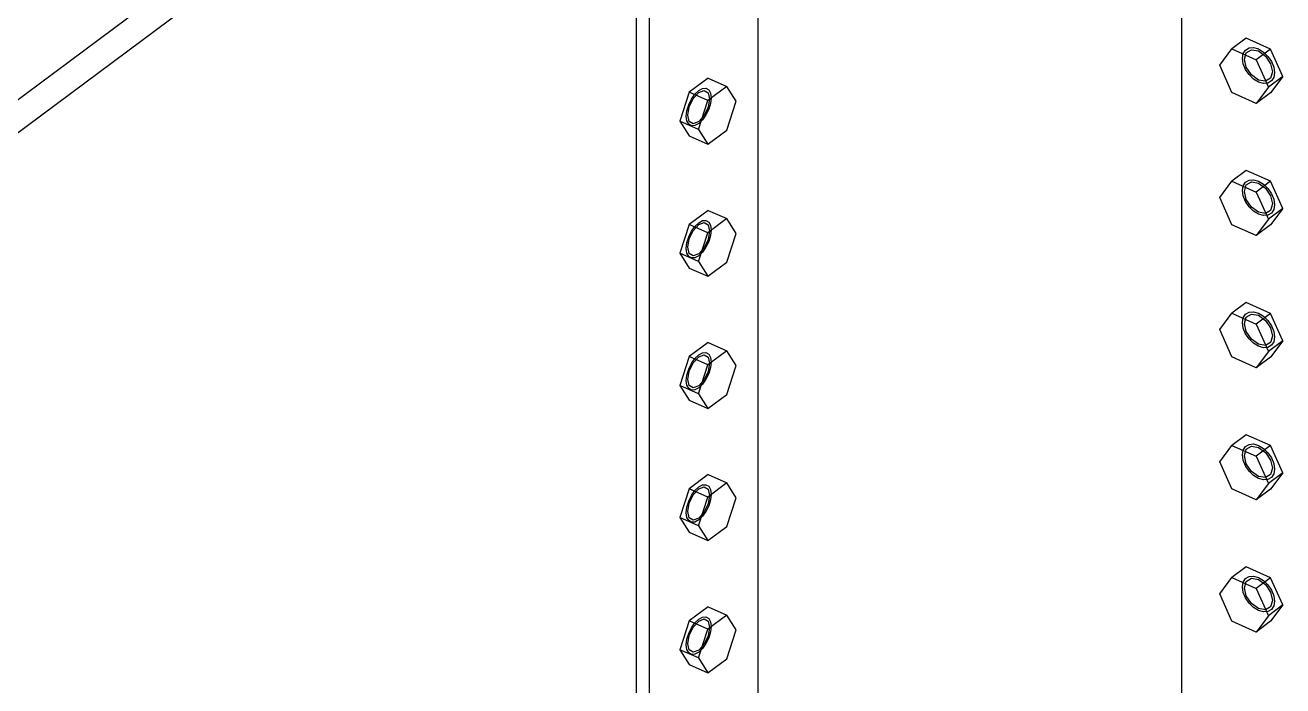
# Model space of a CAD drawing. Header units: millimetres. Extents: x 15962 to 71432, y 9666 to 72266.
# Drawn here: x 28339 to 29116, y 42979 to 43388 of the extents above; entities that cross this region are included whole.
import ezdxf

# ---------------------------------------------------------------- set-up
doc = ezdxf.new("R2010")
doc.units = ezdxf.units.MM
doc.header["$LTSCALE"] = 2

msp = doc.modelspace()

# ---------------------------------------------------------------- linework, layer by layer
at = {"color": 2, "linetype": 'Continuous'}
for p, q in [((29053.7941, 42938.9274), (29053.7941, 43706.8297)), ((28792.0144, 42919.4261), (28792.0144, 43629.6969)), ((28716.7636, 42872.7618), (28716.7636, 43584.5297)), ((28724.6705, 43589.2756), (28724.6705, 42869.2284)), ((27803.8306, 42925.7135), (28567.1073, 43494.7028)), ((27803.8306, 42946.1295), (28426.5345, 43410.328))]:
    msp.add_line(p, q, dxfattribs=at)
at = {"color": 7, "linetype": 'Continuous'}
for p, q in [((29077.2815, 43362.9026), (29084.8138, 43373.0112)), ((29093.7032, 43379.6373), (29084.8138, 43373.0112)), ((29084.8138, 43373.0112), (29099.8784, 43366.2792)), ((29091.8356, 43370.1517), (29093.2395, 43372.3701)), ((29093.2395, 43372.3701), (29095.4261, 43373.6513)), ((29108.7678, 43372.9053), (29093.7032, 43379.6373)), ((29093.7032, 43370.6543), (29096.8867, 43372.5196)), ((29095.4261, 43373.6513), (29098.1813, 43373.87)), ((29096.8867, 43372.5196), (29101.2355, 43371.7798)), ((29098.1813, 43373.87), (29101.2355, 43373.0047)), ((29108.7678, 43372.9053), (29099.8784, 43366.2792)), ((29101.2355, 43373.0047), (29104.2897, 43371.1403)), ((29116.3002, 43356.0647), (29108.7678, 43372.9053)), ((29091.3519, 43367.2135), (29091.8356, 43370.1517)), ((29091.8356, 43363.8428), (29091.3519, 43367.2135)), ((29092.5379, 43366.6834), (29093.7032, 43370.6543)), ((29093.7032, 43361.6712), (29092.5379, 43366.6834)), ((29099.8784, 43366.2792), (29107.4108, 43349.4386)), ((29101.2355, 43371.7798), (29105.5843, 43368.6329)), ((29104.2897, 43371.1403), (29107.045, 43368.4591)), ((29105.5843, 43368.6329), (29108.7678, 43363.9223)), ((29107.045, 43368.4591), (29109.2315, 43365.2236)), ((29109.2315, 43365.2236), (29110.6354, 43361.7506)), ((29084.8138, 43346.062), (29077.2815, 43362.9026)), ((29093.2395, 43360.3698), (29091.8356, 43363.8428)), ((29095.4261, 43357.1344), (29093.2395, 43360.3698)), ((29096.8867, 43356.9605), (29093.7032, 43361.6712)), ((29098.1813, 43354.4532), (29095.4261, 43357.1344)), ((29101.2355, 43353.8137), (29096.8867, 43356.9605)), ((29108.7678, 43363.9223), (29109.9331, 43358.91)), ((29109.9331, 43358.91), (29108.7678, 43354.9392)), ((29110.6354, 43361.7506), (29111.1191, 43358.38)), ((29111.1191, 43358.38), (29110.6354, 43355.4417)), ((28761.1134, 43354.9369), (28749.4491, 43346.2424)), ((28757.646, 43348.5862), (28759.7794, 43348.7264)), ((28759.7794, 43348.7264), (28761.4724, 43347.7301)), ((28772.5942, 43349.8064), (28760.9299, 43341.112)), ((28761.1134, 43354.9369), (28772.5942, 43349.8064)), ((28778.4263, 43340.6791), (28772.5942, 43349.8064)), ((29101.2355, 43352.5887), (29098.1813, 43354.4532)), ((29107.4108, 43349.4386), (29099.8784, 43339.33)), ((29105.5843, 43353.0738), (29101.2355, 43353.8137)), ((29104.2897, 43351.7235), (29101.2355, 43352.5887)), ((29107.045, 43351.9422), (29104.2897, 43351.7235)), ((29108.7678, 43354.9392), (29105.5843, 43353.0738)), ((29109.2315, 43353.2234), (29107.045, 43351.9422)), ((29116.3002, 43356.0647), (29107.4108, 43349.4386)), ((29116.3002, 43356.0647), (29108.7678, 43345.9561)), ((29110.6354, 43355.4417), (29109.2315, 43353.2234)), ((28749.4491, 43346.2424), (28743.6169, 43328.4206)), ((28749.09, 43338.5003), (28750.7831, 43342.0207)), ((28760.9299, 43341.112), (28749.4491, 43346.2424)), ((28749.4491, 43337.2594), (28751.914, 43342.3848)), ((28750.7831, 43342.0207), (28752.9164, 43345.0608)), ((28751.914, 43342.3848), (28755.2812, 43346.0981)), ((28752.9164, 43345.0608), (28755.2812, 43347.3231)), ((28755.0977, 43323.2901), (28760.9299, 43341.112)), ((28755.2812, 43347.3231), (28757.646, 43348.5862)), ((28755.2812, 43346.0981), (28758.6484, 43347.4045)), ((28758.6484, 43347.4045), (28761.1134, 43345.9539)), ((28761.1134, 43345.9539), (28762.0156, 43342.1349)), ((28762.0156, 43342.1349), (28761.1134, 43336.9708)), ((28761.4724, 43347.7301), (28762.5594, 43345.6946)), ((28762.5594, 43345.6946), (28762.9339, 43342.8194)), ((28762.9339, 43342.8194), (28762.5594, 43339.3857)), ((29099.8784, 43339.33), (29084.8138, 43346.062)), ((29108.7678, 43345.9561), (29099.8784, 43339.33)), ((28747.6285, 43331.4108), (28748.003, 43334.8444)), ((28748.003, 43334.8444), (28749.09, 43338.5003)), ((28748.5468, 43332.0953), (28749.4491, 43337.2594)), ((28761.1134, 43336.9708), (28758.6484, 43331.8454)), ((28761.4724, 43335.7298), (28759.7794, 43332.2095)), ((28762.5594, 43339.3857), (28761.4724, 43335.7298)), ((28772.5942, 43322.8573), (28778.4263, 43340.6791)), ((28755.0977, 43323.2901), (28743.6169, 43328.4206)), ((28743.6169, 43328.4206), (28749.4491, 43319.2933)), ((28748.003, 43328.5355), (28747.6285, 43331.4108)), ((28749.09, 43326.5001), (28748.003, 43328.5355)), ((28749.4491, 43328.2763), (28748.5468, 43332.0953)), ((28750.7831, 43325.5037), (28749.09, 43326.5001)), ((28751.914, 43326.8256), (28749.4491, 43328.2763)), ((28752.9164, 43325.644), (28750.7831, 43325.5037)), ((28755.2812, 43328.132), (28751.914, 43326.8256)), ((28755.2812, 43326.9071), (28752.9164, 43325.644)), ((28758.6484, 43331.8454), (28755.2812, 43328.132)), ((28757.646, 43329.1694), (28755.2812, 43326.9071)), ((28759.7794, 43332.2095), (28757.646, 43329.1694)), ((28749.4491, 43319.2933), (28760.9299, 43314.1628)), ((28755.0977, 43323.2901), (28760.9299, 43314.1628)), ((28760.9299, 43314.1628), (28772.5942, 43322.8573)), ((29093.7032, 43297.9732), (29084.8138, 43291.3471)), ((29108.7678, 43291.2412), (29093.7032, 43297.9732)), ((29077.2815, 43281.2385), (29084.8138, 43291.3471)), ((29084.8138, 43291.3471), (29099.8784, 43284.6151)), ((29091.3519, 43285.5493), (29091.8356, 43288.4876)), ((29091.8356, 43288.4876), (29093.2395, 43290.7059)), ((29092.5379, 43285.0193), (29093.7032, 43288.9901)), ((29093.2395, 43290.7059), (29095.4261, 43291.9871)), ((29093.7032, 43288.9901), (29096.8867, 43290.8555)), ((29095.4261, 43291.9871), (29098.1813, 43292.2058)), ((29096.8867, 43290.8555), (29101.2355, 43290.1156)), ((29098.1813, 43292.2058), (29101.2355, 43291.3406)), ((29108.7678, 43291.2412), (29099.8784, 43284.6151)), ((29101.2355, 43291.3406), (29104.2897, 43289.4761)), ((29101.2355, 43290.1156), (29105.5843, 43286.9688)), ((29104.2897, 43289.4761), (29107.045, 43286.7949)), ((29105.5843, 43286.9688), (29108.7678, 43282.2581)), ((29107.045, 43286.7949), (29109.2315, 43283.5595)), ((29116.3002, 43274.4006), (29108.7678, 43291.2412)), ((29084.8138, 43264.3979), (29077.2815, 43281.2385)), ((29091.8356, 43282.1787), (29091.3519, 43285.5493)), ((29093.2395, 43278.7057), (29091.8356, 43282.1787)), ((29093.7032, 43280.007), (29092.5379, 43285.0193)), ((29095.4261, 43275.4702), (29093.2395, 43278.7057)), ((29096.8867, 43275.2964), (29093.7032, 43280.007)), ((29099.8784, 43284.6151), (29107.4108, 43267.7745)), ((29108.7678, 43282.2581), (29109.9331, 43277.2458)), ((29109.2315, 43283.5595), (29110.6354, 43280.0865)), ((29110.6354, 43280.0865), (29111.1191, 43276.7158)), ((28761.1134, 43273.2728), (28749.4491, 43264.5783)), ((28761.1134, 43273.2728), (28772.5942, 43268.1423)), ((29098.1813, 43272.789), (29095.4261, 43275.4702)), ((29101.2355, 43272.1495), (29096.8867, 43275.2964)), ((29101.2355, 43270.9245), (29098.1813, 43272.789)), ((29105.5843, 43271.4097), (29101.2355, 43272.1495)), ((29104.2897, 43270.0593), (29101.2355, 43270.9245)), ((29108.7678, 43273.275), (29105.5843, 43271.4097)), ((29109.2315, 43271.5592), (29107.045, 43270.278)), ((29116.3002, 43274.4006), (29107.4108, 43267.7745)), ((29109.9331, 43277.2458), (29108.7678, 43273.275)), ((29116.3002, 43274.4006), (29108.7678, 43264.292)), ((29110.6354, 43273.7776), (29109.2315, 43271.5592)), ((29111.1191, 43276.7158), (29110.6354, 43273.7776)), ((28749.4491, 43264.5783), (28743.6169, 43246.7564)), ((28760.9299, 43259.4478), (28749.4491, 43264.5783)), ((28750.7831, 43260.3565), (28752.9164, 43263.3966)), ((28751.914, 43260.7206), (28755.2812, 43264.434)), ((28752.9164, 43263.3966), (28755.2812, 43265.6589)), ((28755.2812, 43265.6589), (28757.646, 43266.9221)), ((28755.2812, 43264.434), (28758.6484, 43265.7404)), ((28757.646, 43266.9221), (28759.7794, 43267.0623)), ((28758.6484, 43265.7404), (28761.1134, 43264.2897)), ((28759.7794, 43267.0623), (28761.4724, 43266.0659)), ((28772.5942, 43268.1423), (28760.9299, 43259.4478)), ((28761.1134, 43264.2897), (28762.0156, 43260.4707)), ((28761.4724, 43266.0659), (28762.5594, 43264.0305)), ((28762.5594, 43264.0305), (28762.9339, 43261.1552)), ((28778.4263, 43259.015), (28772.5942, 43268.1423)), ((29099.8784, 43257.6659), (29084.8138, 43264.3979)), ((29107.4108, 43267.7745), (29099.8784, 43257.6659)), ((29108.7678, 43264.292), (29099.8784, 43257.6659)), ((29107.045, 43270.278), (29104.2897, 43270.0593)), ((28748.003, 43253.1803), (28749.09, 43256.8362)), ((28748.5468, 43250.4312), (28749.4491, 43255.5952)), ((28749.09, 43256.8362), (28750.7831, 43260.3565)), ((28749.4491, 43255.5952), (28751.914, 43260.7206)), ((28755.0977, 43241.626), (28760.9299, 43259.4478)), ((28762.0156, 43260.4707), (28761.1134, 43255.3066)), ((28762.5594, 43257.7216), (28761.4724, 43254.0657)), ((28762.9339, 43261.1552), (28762.5594, 43257.7216)), ((28772.5942, 43241.1931), (28778.4263, 43259.015)), ((28747.6285, 43249.7466), (28748.003, 43253.1803)), ((28748.003, 43246.8714), (28747.6285, 43249.7466)), ((28749.4491, 43246.6122), (28748.5468, 43250.4312)), ((28758.6484, 43250.1813), (28755.2812, 43246.4679)), ((28759.7794, 43250.5454), (28757.646, 43247.5052)), ((28761.1134, 43255.3066), (28758.6484, 43250.1813)), ((28761.4724, 43254.0657), (28759.7794, 43250.5454)), ((28755.0977, 43241.626), (28743.6169, 43246.7564)), ((28743.6169, 43246.7564), (28749.4491, 43237.6291)), ((28749.09, 43244.8359), (28748.003, 43246.8714)), ((28750.7831, 43243.8396), (28749.09, 43244.8359)), ((28751.914, 43245.1615), (28749.4491, 43246.6122)), ((28752.9164, 43243.9798), (28750.7831, 43243.8396)), ((28755.2812, 43246.4679), (28751.914, 43245.1615)), ((28755.2812, 43245.2429), (28752.9164, 43243.9798)), ((28755.0977, 43241.626), (28760.9299, 43232.4986)), ((28757.646, 43247.5052), (28755.2812, 43245.2429)), ((28760.9299, 43232.4986), (28772.5942, 43241.1931)), ((28749.4491, 43237.6291), (28760.9299, 43232.4986)), ((29077.2815, 43199.5743), (29084.8138, 43209.6829)), ((29093.7032, 43216.309), (29084.8138, 43209.6829)), ((29084.8138, 43209.6829), (29099.8784, 43202.9509)), ((29091.8356, 43206.8234), (29093.2395, 43209.0417)), ((29093.2395, 43209.0417), (29095.4261, 43210.323)), ((29108.7678, 43209.577), (29093.7032, 43216.309)), ((29093.7032, 43207.3259), (29096.8867, 43209.1913)), ((29095.4261, 43210.323), (29098.1813, 43210.5417)), ((29096.8867, 43209.1913), (29101.2355, 43208.4515)), ((29098.1813, 43210.5417), (29101.2355, 43209.6764)), ((29108.7678, 43209.577), (29099.8784, 43202.9509)), ((29101.2355, 43209.6764), (29104.2897, 43207.812)), ((29116.3002, 43192.7364), (29108.7678, 43209.577)), ((29091.3519, 43203.8851), (29091.8356, 43206.8234)), ((29091.8356, 43200.5145), (29091.3519, 43203.8851)), ((29092.5379, 43203.3551), (29093.7032, 43207.3259)), ((29093.7032, 43198.3429), (29092.5379, 43203.3551)), ((29099.8784, 43202.9509), (29107.4108, 43186.1103)), ((29101.2355, 43208.4515), (29105.5843, 43205.3046)), ((29104.2897, 43207.812), (29107.045, 43205.1308)), ((29105.5843, 43205.3046), (29108.7678, 43200.5939)), ((29107.045, 43205.1308), (29109.2315, 43201.8953)), ((29109.2315, 43201.8953), (29110.6354, 43198.4223)), ((29084.8138, 43182.7337), (29077.2815, 43199.5743)), ((29093.2395, 43197.0415), (29091.8356, 43200.5145)), ((29095.4261, 43193.806), (29093.2395, 43197.0415)), ((29096.8867, 43193.6322), (29093.7032, 43198.3429)), ((29098.1813, 43191.1249), (29095.4261, 43193.806)), ((29101.2355, 43190.4854), (29096.8867, 43193.6322)), ((29108.7678, 43200.5939), (29109.9331, 43195.5817)), ((29109.9331, 43195.5817), (29108.7678, 43191.6109)), ((29110.6354, 43198.4223), (29111.1191, 43195.0517)), ((29111.1191, 43195.0517), (29110.6354, 43192.1134)), ((28761.1134, 43191.6086), (28749.4491, 43182.9141)), ((28772.5942, 43186.4781), (28760.9299, 43177.7836)), ((28761.1134, 43191.6086), (28772.5942, 43186.4781)), ((28778.4263, 43177.3508), (28772.5942, 43186.4781)), ((29101.2355, 43189.2604), (29098.1813, 43191.1249)), ((29107.4108, 43186.1103), (29099.8784, 43176.0017)), ((29105.5843, 43189.7455), (29101.2355, 43190.4854)), ((29104.2897, 43188.3952), (29101.2355, 43189.2604)), ((29107.045, 43188.6139), (29104.2897, 43188.3952)), ((29108.7678, 43191.6109), (29105.5843, 43189.7455)), ((29109.2315, 43189.8951), (29107.045, 43188.6139)), ((29116.3002, 43192.7364), (29107.4108, 43186.1103)), ((29116.3002, 43192.7364), (29108.7678, 43182.6278)), ((29110.6354, 43192.1134), (29109.2315, 43189.8951)), ((28749.4491, 43182.9141), (28743.6169, 43165.0923)), ((28749.09, 43175.172), (28750.7831, 43178.6923)), ((28760.9299, 43177.7836), (28749.4491, 43182.9141)), ((28749.4491, 43173.9311), (28751.914, 43179.0564)), ((28750.7831, 43178.6923), (28752.9164, 43181.7325)), ((28751.914, 43179.0564), (28755.2812, 43182.7698)), ((28752.9164, 43181.7325), (28755.2812, 43183.9948)), ((28755.0977, 43159.9618), (28760.9299, 43177.7836)), ((28755.2812, 43183.9948), (28757.646, 43185.2579)), ((28755.2812, 43182.7698), (28758.6484, 43184.0762)), ((28757.646, 43185.2579), (28759.7794, 43185.3981)), ((28758.6484, 43184.0762), (28761.1134, 43182.6256)), ((28759.7794, 43185.3981), (28761.4724, 43184.4018)), ((28761.1134, 43182.6256), (28762.0156, 43178.8065)), ((28762.0156, 43178.8065), (28761.1134, 43173.6425)), ((28761.4724, 43184.4018), (28762.5594, 43182.3663)), ((28762.5594, 43182.3663), (28762.9339, 43179.4911)), ((28762.9339, 43179.4911), (28762.5594, 43176.0574)), ((29099.8784, 43176.0017), (29084.8138, 43182.7337)), ((29108.7678, 43182.6278), (29099.8784, 43176.0017)), ((28747.6285, 43168.0825), (28748.003, 43171.5161)), ((28748.003, 43171.5161), (28749.09, 43175.172)), ((28748.5468, 43168.767), (28749.4491, 43173.9311)), ((28761.1134, 43173.6425), (28758.6484, 43168.5171)), ((28761.4724, 43172.4015), (28759.7794, 43168.8812)), ((28762.5594, 43176.0574), (28761.4724, 43172.4015)), ((28772.5942, 43159.529), (28778.4263, 43177.3508)), ((28755.0977, 43159.9618), (28743.6169, 43165.0923)), ((28743.6169, 43165.0923), (28749.4491, 43155.9649)), ((28748.003, 43165.2072), (28747.6285, 43168.0825)), ((28749.09, 43163.1718), (28748.003, 43165.2072)), ((28749.4491, 43164.948), (28748.5468, 43168.767)), ((28750.7831, 43162.1754), (28749.09, 43163.1718)), ((28751.914, 43163.4973), (28749.4491, 43164.948)), ((28752.9164, 43162.3157), (28750.7831, 43162.1754)), ((28755.2812, 43164.8037), (28751.914, 43163.4973)), ((28755.2812, 43163.5788), (28752.9164, 43162.3157)), ((28758.6484, 43168.5171), (28755.2812, 43164.8037)), ((28757.646, 43165.8411), (28755.2812, 43163.5788)), ((28759.7794, 43168.8812), (28757.646, 43165.8411)), ((28749.4491, 43155.9649), (28760.9299, 43150.8345)), ((28755.0977, 43159.9618), (28760.9299, 43150.8345)), ((28760.9299, 43150.8345), (28772.5942, 43159.529)), ((29093.7032, 43134.6448), (29084.8138, 43128.0187)), ((29108.7678, 43127.9128), (29093.7032, 43134.6448)), ((29077.2815, 43117.9102), (29084.8138, 43128.0187)), ((29084.8138, 43128.0187), (29099.8784, 43121.2867)), ((29091.3519, 43122.221), (29091.8356, 43125.1593)), ((29091.8356, 43125.1593), (29093.2395, 43127.3776)), ((29092.5379, 43121.691), (29093.7032, 43125.6618)), ((29093.2395, 43127.3776), (29095.4261, 43128.6588)), ((29093.7032, 43125.6618), (29096.8867, 43127.5272)), ((29095.4261, 43128.6588), (29098.1813, 43128.8775)), ((29096.8867, 43127.5272), (29101.2355, 43126.7873)), ((29098.1813, 43128.8775), (29101.2355, 43128.0123)), ((29108.7678, 43127.9128), (29099.8784, 43121.2867)), ((29101.2355, 43128.0123), (29104.2897, 43126.1478)), ((29101.2355, 43126.7873), (29105.5843, 43123.6405)), ((29104.2897, 43126.1478), (29107.045, 43123.4666)), ((29105.5843, 43123.6405), (29108.7678, 43118.9298)), ((29107.045, 43123.4666), (29109.2315, 43120.2312)), ((29116.3002, 43111.0723), (29108.7678, 43127.9128)), ((29084.8138, 43101.0696), (29077.2815, 43117.9102)), ((29091.8356, 43118.8504), (29091.3519, 43122.221)), ((29093.2395, 43115.3773), (29091.8356, 43118.8504)), ((29093.7032, 43116.6787), (29092.5379, 43121.691)), ((29096.8867, 43111.9681), (29093.7032, 43116.6787)), ((29099.8784, 43121.2867), (29107.4108, 43104.4462)), ((29108.7678, 43118.9298), (29109.9331, 43113.9175)), ((29109.2315, 43120.2312), (29110.6354, 43116.7582)), ((29110.6354, 43116.7582), (29111.1191, 43113.3875)), ((28761.1134, 43109.9445), (28749.4491, 43101.25)), ((28761.1134, 43109.9445), (28772.5942, 43104.814)), ((29095.4261, 43112.1419), (29093.2395, 43115.3773)), ((29098.1813, 43109.4607), (29095.4261, 43112.1419)), ((29101.2355, 43108.8212), (29096.8867, 43111.9681)), ((29101.2355, 43107.5962), (29098.1813, 43109.4607)), ((29105.5843, 43108.0813), (29101.2355, 43108.8212)), ((29108.7678, 43109.9467), (29105.5843, 43108.0813)), ((29109.2315, 43108.2309), (29107.045, 43106.9497)), ((29116.3002, 43111.0723), (29107.4108, 43104.4462)), ((29109.9331, 43113.9175), (29108.7678, 43109.9467)), ((29116.3002, 43111.0723), (29108.7678, 43100.9637)), ((29110.6354, 43110.4492), (29109.2315, 43108.2309)), ((29111.1191, 43113.3875), (29110.6354, 43110.4492)), ((28749.4491, 43101.25), (28743.6169, 43083.4281)), ((28760.9299, 43096.1195), (28749.4491, 43101.25)), ((28750.7831, 43097.0282), (28752.9164, 43100.0683)), ((28751.914, 43097.3923), (28755.2812, 43101.1057)), ((28752.9164, 43100.0683), (28755.2812, 43102.3306)), ((28755.2812, 43102.3306), (28757.646, 43103.5937)), ((28755.2812, 43101.1057), (28758.6484, 43102.4121)), ((28757.646, 43103.5937), (28759.7794, 43103.734)), ((28758.6484, 43102.4121), (28761.1134, 43100.9614)), ((28759.7794, 43103.734), (28761.4724, 43102.7376)), ((28772.5942, 43104.814), (28760.9299, 43096.1195)), ((28761.1134, 43100.9614), (28762.0156, 43097.1424)), ((28761.4724, 43102.7376), (28762.5594, 43100.7022)), ((28762.5594, 43100.7022), (28762.9339, 43097.8269)), ((28778.4263, 43095.6866), (28772.5942, 43104.814)), ((29099.8784, 43094.3376), (29084.8138, 43101.0696)), ((29107.4108, 43104.4462), (29099.8784, 43094.3376)), ((29108.7678, 43100.9637), (29099.8784, 43094.3376)), ((29104.2897, 43106.731), (29101.2355, 43107.5962)), ((29107.045, 43106.9497), (29104.2897, 43106.731)), ((28748.003, 43089.852), (28749.09, 43093.5079)), ((28748.5468, 43087.1028), (28749.4491, 43092.2669)), ((28749.09, 43093.5079), (28750.7831, 43097.0282)), ((28749.4491, 43092.2669), (28751.914, 43097.3923)), ((28755.0977, 43078.2977), (28760.9299, 43096.1195)), ((28762.0156, 43097.1424), (28761.1134, 43091.9783)), ((28762.5594, 43094.3933), (28761.4724, 43090.7374)), ((28762.9339, 43097.8269), (28762.5594, 43094.3933)), ((28772.5942, 43077.8648), (28778.4263, 43095.6866)), ((28747.6285, 43086.4183), (28748.003, 43089.852)), ((28748.003, 43083.5431), (28747.6285, 43086.4183)), ((28749.4491, 43083.2838), (28748.5468, 43087.1028)), ((28758.6484, 43086.8529), (28755.2812, 43083.1396)), ((28759.7794, 43087.2171), (28757.646, 43084.1769)), ((28761.1134, 43091.9783), (28758.6484, 43086.8529)), ((28761.4724, 43090.7374), (28759.7794, 43087.2171)), ((28755.0977, 43078.2977), (28743.6169, 43083.4281)), ((28743.6169, 43083.4281), (28749.4491, 43074.3008)), ((28749.09, 43081.5076), (28748.003, 43083.5431)), ((28750.7831, 43080.5113), (28749.09, 43081.5076)), ((28751.914, 43081.8332), (28749.4491, 43083.2838)), ((28752.9164, 43080.6515), (28750.7831, 43080.5113)), ((28755.2812, 43083.1396), (28751.914, 43081.8332)), ((28755.2812, 43081.9146), (28752.9164, 43080.6515)), ((28755.0977, 43078.2977), (28760.9299, 43069.1703)), ((28757.646, 43084.1769), (28755.2812, 43081.9146)), ((28760.9299, 43069.1703), (28772.5942, 43077.8648)), ((28749.4491, 43074.3008), (28760.9299, 43069.1703)), ((29077.2815, 43036.246), (29084.8138, 43046.3546)), ((29093.7032, 43052.9807), (29084.8138, 43046.3546)), ((29084.8138, 43046.3546), (29099.8784, 43039.6226)), ((29091.8356, 43043.4951), (29093.2395, 43045.7134)), ((29093.2395, 43045.7134), (29095.4261, 43046.9947)), ((29108.7678, 43046.2487), (29093.7032, 43052.9807)), ((29093.7032, 43043.9976), (29096.8867, 43045.863)), ((29095.4261, 43046.9947), (29098.1813, 43047.2134)), ((29096.8867, 43045.863), (29101.2355, 43045.1232)), ((29098.1813, 43047.2134), (29101.2355, 43046.3481)), ((29108.7678, 43046.2487), (29099.8784, 43039.6226)), ((29101.2355, 43046.3481), (29104.2897, 43044.4837)), ((29116.3002, 43029.4081), (29108.7678, 43046.2487)), ((29091.3519, 43040.5568), (29091.8356, 43043.4951)), ((29091.8356, 43037.1862), (29091.3519, 43040.5568)), ((29092.5379, 43040.0268), (29093.7032, 43043.9976)), ((29093.7032, 43035.0146), (29092.5379, 43040.0268)), ((29099.8784, 43039.6226), (29107.4108, 43022.782)), ((29101.2355, 43045.1232), (29105.5843, 43041.9763)), ((29104.2897, 43044.4837), (29107.045, 43041.8025)), ((29105.5843, 43041.9763), (29108.7678, 43037.2656)), ((29107.045, 43041.8025), (29109.2315, 43038.567)), ((29109.2315, 43038.567), (29110.6354, 43035.094)), ((29084.8138, 43019.4054), (29077.2815, 43036.246)), ((29093.2395, 43033.7132), (29091.8356, 43037.1862)), ((29095.4261, 43030.4777), (29093.2395, 43033.7132)), ((29096.8867, 43030.3039), (29093.7032, 43035.0146)), ((29098.1813, 43027.7965), (29095.4261, 43030.4777)), ((29101.2355, 43027.157), (29096.8867, 43030.3039)), ((29108.7678, 43037.2656), (29109.9331, 43032.2534)), ((29109.9331, 43032.2534), (29108.7678, 43028.2826)), ((29110.6354, 43035.094), (29111.1191, 43031.7234)), ((29111.1191, 43031.7234), (29110.6354, 43028.7851)), ((28761.1134, 43028.2803), (28749.4491, 43019.5858)), ((28772.5942, 43023.1498), (28760.9299, 43014.4553)), ((28761.1134, 43028.2803), (28772.5942, 43023.1498)), ((28778.4263, 43014.0225), (28772.5942, 43023.1498)), ((29101.2355, 43025.9321), (29098.1813, 43027.7965)), ((29107.4108, 43022.782), (29099.8784, 43012.6734)), ((29105.5843, 43026.4172), (29101.2355, 43027.157)), ((29104.2897, 43025.0669), (29101.2355, 43025.9321)), ((29107.045, 43025.2856), (29104.2897, 43025.0669)), ((29108.7678, 43028.2826), (29105.5843, 43026.4172)), ((29109.2315, 43026.5668), (29107.045, 43025.2856)), ((29116.3002, 43029.4081), (29107.4108, 43022.782)), ((29116.3002, 43029.4081), (29108.7678, 43019.2995)), ((29110.6354, 43028.7851), (29109.2315, 43026.5668)), ((28749.4491, 43019.5858), (28743.6169, 43001.764)), ((28749.09, 43011.8437), (28750.7831, 43015.364)), ((28760.9299, 43014.4553), (28749.4491, 43019.5858)), ((28749.4491, 43010.6027), (28751.914, 43015.7281)), ((28750.7831, 43015.364), (28752.9164, 43018.4041)), ((28751.914, 43015.7281), (28755.2812, 43019.4415)), ((28752.9164, 43018.4041), (28755.2812, 43020.6665)), ((28755.0977, 42996.6335), (28760.9299, 43014.4553)), ((28755.2812, 43020.6665), (28757.646, 43021.9296)), ((28755.2812, 43019.4415), (28758.6484, 43020.7479)), ((28757.646, 43021.9296), (28759.7794, 43022.0698)), ((28758.6484, 43020.7479), (28761.1134, 43019.2972)), ((28759.7794, 43022.0698), (28761.4724, 43021.0734)), ((28761.1134, 43019.2972), (28762.0156, 43015.4782)), ((28762.0156, 43015.4782), (28761.1134, 43010.3142)), ((28761.4724, 43021.0734), (28762.5594, 43019.038)), ((28762.5594, 43019.038), (28762.9339, 43016.1627)), ((28762.9339, 43016.1627), (28762.5594, 43012.7291)), ((29099.8784, 43012.6734), (29084.8138, 43019.4054)), ((29108.7678, 43019.2995), (29099.8784, 43012.6734)), ((28747.6285, 43004.7542), (28748.003, 43008.1878)), ((28748.003, 43008.1878), (28749.09, 43011.8437)), ((28748.5468, 43005.4387), (28749.4491, 43010.6027)), ((28761.1134, 43010.3142), (28758.6484, 43005.1888)), ((28761.4724, 43009.0732), (28759.7794, 43005.5529)), ((28762.5594, 43012.7291), (28761.4724, 43009.0732)), ((28772.5942, 42996.2007), (28778.4263, 43014.0225)), ((28755.0977, 42996.6335), (28743.6169, 43001.764)), ((28743.6169, 43001.764), (28749.4491, 42992.6366)), ((28748.003, 43001.8789), (28747.6285, 43004.7542)), ((28749.09, 42999.8435), (28748.003, 43001.8789)), ((28749.4491, 43001.6197), (28748.5468, 43005.4387)), ((28750.7831, 42998.8471), (28749.09, 42999.8435)), ((28751.914, 43000.169), (28749.4491, 43001.6197)), ((28752.9164, 42998.9873), (28750.7831, 42998.8471)), ((28755.2812, 43001.4754), (28751.914, 43000.169)), ((28755.2812, 43000.2504), (28752.9164, 42998.9873)), ((28758.6484, 43005.1888), (28755.2812, 43001.4754)), ((28757.646, 43002.5128), (28755.2812, 43000.2504)), ((28759.7794, 43005.5529), (28757.646, 43002.5128)), ((28749.4491, 42992.6366), (28760.9299, 42987.5062)), ((28755.0977, 42996.6335), (28760.9299, 42987.5062)), ((28760.9299, 42987.5062), (28772.5942, 42996.2007))]:
    msp.add_line(p, q, dxfattribs=at)

doc.saveas('drawing.dxf')
